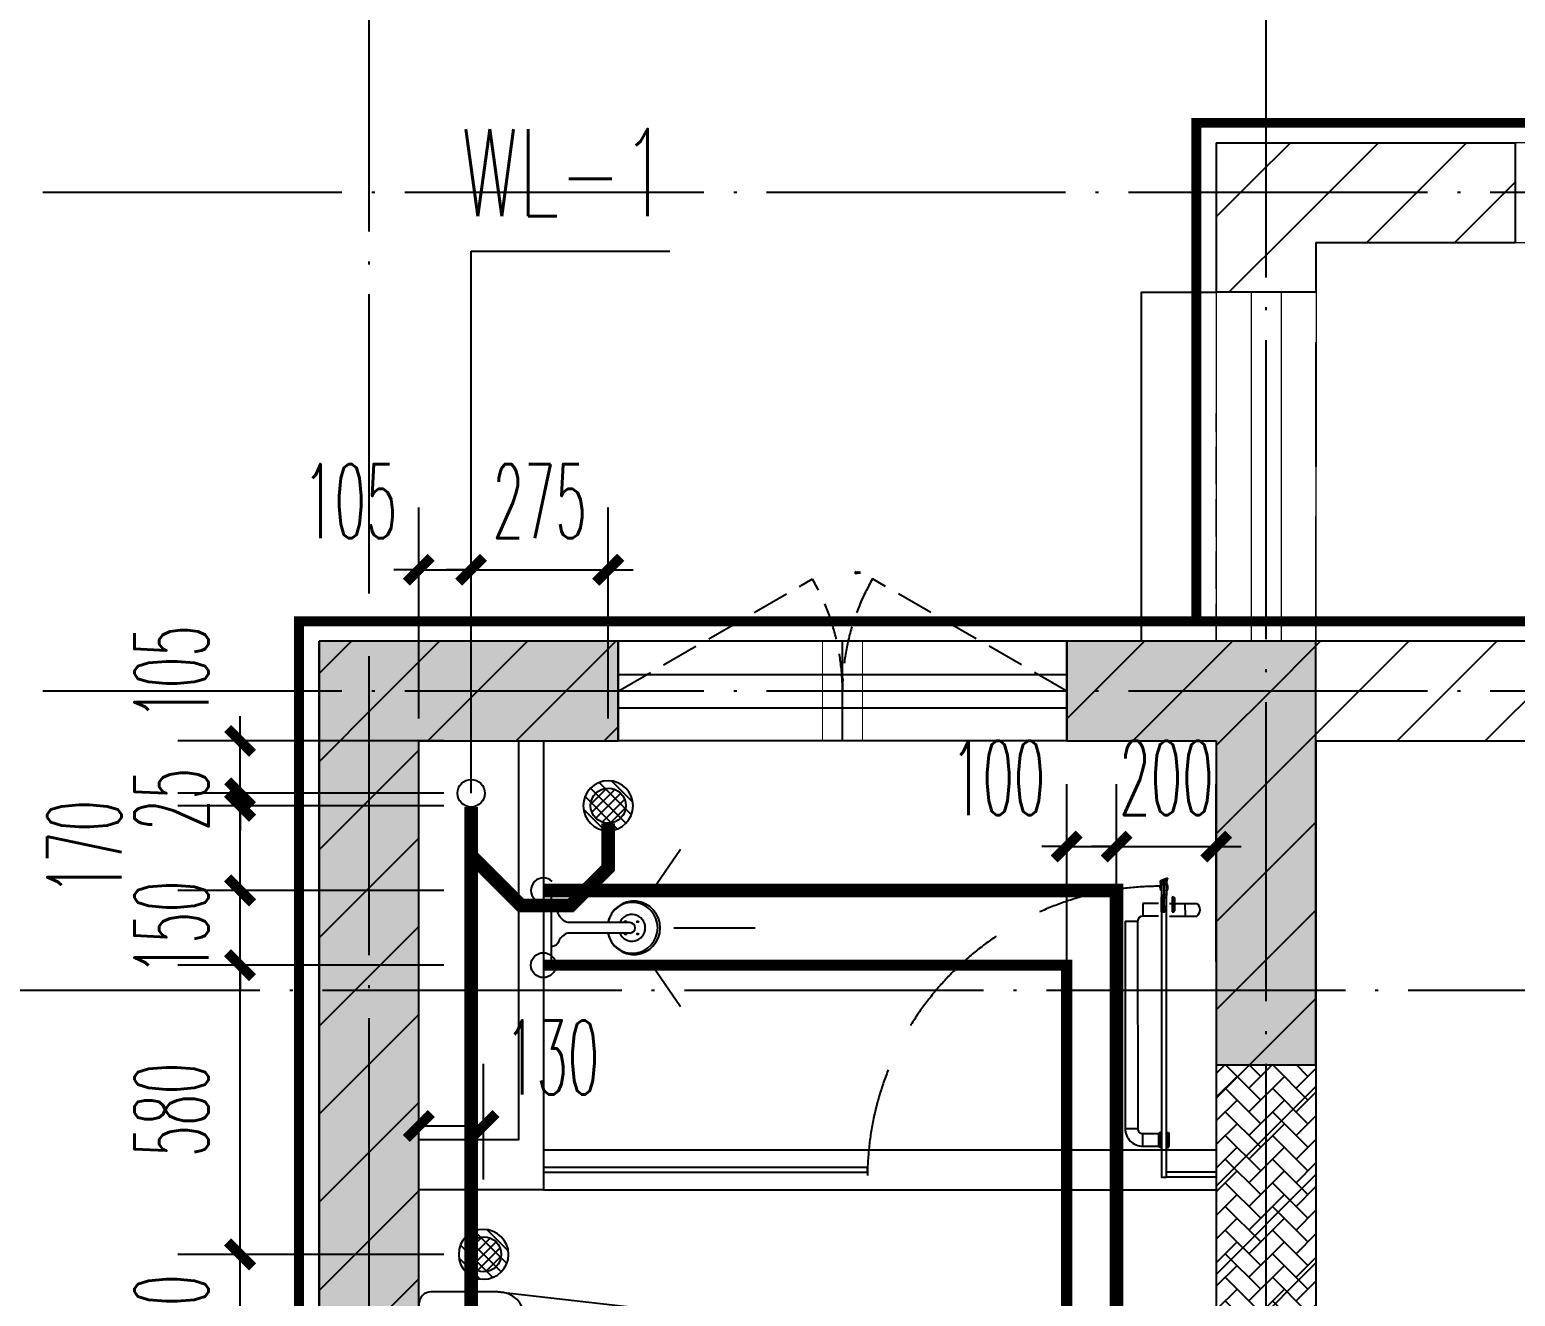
# Model space of a CAD drawing. Extents: x 27938 to 1507990, y 110129 to 923079.
# Drawn here: x 1200583 to 1203564, y 588710 to 591251 of the extents above; entities that cross this region are included whole.
import ezdxf

# ---------------------------------------------------------------- set-up
doc = ezdxf.new("R2010")
doc.units = 0
doc.header["$LTSCALE"] = 1000
doc.header["$MEASUREMENT"] = 0
doc.linetypes.add('DASH', pattern=[0.35, 0.25, -0.1])
doc.linetypes.add('DOTE', pattern=[2.42, 2, -0.2, 0.02, -0.2])
for name, color, linetype in [('----建筑底图', 8, 'Continuous'), ('COLUMN', 9, 'Continuous'), ('DIM_SYMB', 3, 'Continuous'), ('DIM_污水', 2, 'Continuous'), ('DOTE', 1, 'Continuous'), ('EQUIP_地漏', 7, 'Continuous'), ('IP-bath&kitchen-JOHNSON', 4, 'Continuous'), ('LVTRY', 6, 'Continuous'), ('P-bath&kitchen-JOHNSON', 4, 'Continuous'), ('PIPE-不分区热给水', 5, 'RJ'), ('PIPE-不分区给水', 3, 'J'), ('PIPE-污水', 2, 'W'), ('PUB_HATCH', 8, 'Continuous'), ('VPIPE-不分区热给水', 5, 'Continuous'), ('VPIPE-不分区给水', 3, 'Continuous'), ('VPIPE-污水', 2, 'W'), ('WALL', 9, 'Continuous'), ('WINDOW', 4, 'Continuous'), ('WINDOW_TEXT', 7, 'Continuous'), ('保温', 6, 'Continuous'), ('机电标识类', 1, 'Continuous'), ('看线', 251, 'Continuous')]:
    doc.layers.add(name, color=color, linetype=linetype)
doc.layers.add('S-L主梁线', color=4, linetype='DASH', plot=False)
for name, color, linetype, lineweight in [('平面-栏杆', 135, 'Continuous', 15), ('平面-看线', 45, 'Continuous', 15), ('平面-空调室内机', 176, 'Continuous', 9), ('空调', 76, 'Continuous', 13)]:
    doc.layers.add(name, color=color, linetype=linetype, lineweight=lineweight)
doc.styles.add('_TCH_DIM_T3', font='SIMPLEX.shx', dxfattribs={"width": 0.494118, "bigfont": 'GBCBIG.shx'})
doc.styles.add('_TCH_WINDOW', font='SIMPLEX.shx', dxfattribs={"width": 0.7, "height": 3.5, "bigfont": 'GBCBIG.shx'})
doc.styles.add('_TWT_SERIAL', font='SIMPLEX', dxfattribs={"width": 0.8, "height": 3.5, "bigfont": 'HZTXT'})
doc.styles.get("Standard").update_dxf_attribs({"font": 'gbenor.shx', "bigfont": 'gbcbig.shx'})
doc.linetypes.add('J', pattern='A,3,-0.2,["J",Standard,S=0.25,R=0,X=-0.1,Y=-0.115],-0.2', length=3.4)
doc.linetypes.add('RJ', pattern='A,3,-0.2,["RJ",Standard,S=0.25,R=0,X=-0.1,Y=-0.115],-0.35', length=3.55)
doc.linetypes.add('W', pattern='A,3,-0.2,["W",Standard,S=0.25,R=0,X=-0.1,Y=-0.115],-0.2', length=3.4)
doc.dimstyles.new('_TWT_ARCH&&50', dxfattribs={"dimtxt": 148.75, "dimasz": 50, "dimexe": 125, "dimexo": 150, "dimgap": 63.125, "dimtad": 1, "dimdec": 0, "dimzin": 0, "dimdsep": 46, "dimtxsty": '_TCH_DIM_T3', "dimblk": 'ARCHTICK', "dimcen": 0.09, "dimclrt": 7, "dimazin": 2, "dimtfac": 1, "dimtdec": 0, "dimtix": 1, "dimtmove": 2, "dimatfit": 3, "dimfxl": 100, "dimtolj": 1, "dimtzin": 0, "dimarcsym": 0})
pattern_1 = [(45, (0, 89.76), (-88.3884, 88.3884), [])]

# ---------------------------------------------------------------- blocks, each defined once
blk = doc.blocks.new('rrrrrrrrrrrra')
at = {"color": 0}
for p, q in [((252.6, 483.7), (-87.4, 483.7)), ((-112.4, 458.7), (-112.4, 324.3)), ((277.6, 324.3), (277.6, 458.7)), ((-112.4, 324.3), (-63.7, -103.4)), ((277.6, 324.3), (227.5, -115.6)), ((-59.1, 271.1), (224.3, 271.1)), ((-20.6, 232.4), (-34.2, 153.6)), ((185.8, 232.4), (-20.6, 232.4)), ((185.8, 232.4), (199.4, 153.6)), ((191.3, 200.5), (-26.1, 200.5))]:
    blk.add_line(p, q, dxfattribs=at)
for centre, radius, start, end in [((-87.4, 458.7), 25, 90, 180), ((252.6, 458.7), 25, 0, 90), ((-59.1, 324.3), 53.3, 180, 270), ((224.3, 324.3), 53.3, 270, 0), ((-322.6, 209.8), 293.8, 333.5369, 351.4828), ((487.8, 209.8), 293.8, 188.5172, 206.4631), ((149, -3.2), 224.1, 158.5202, 180), ((16.2, -3.2), 224.1, 0, 21.4798), ((83.8, -63.6), 152.8, 195.0773, 340.1181)]:
    blk.add_arc(centre, radius, start, end, dxfattribs=at)
blk = doc.blocks.new('A$C1E0F638F')
at = {"color": 0}
for points in [[(499.7, 435.1), (499.7, 85.1), (0, 85.1), (0, 435.1)], [(269.9, 30), (229.9, 30), (229.9, 195), (269.9, 195)], [(119.9, 0), (179.9, 0), (179.9, 60), (119.9, 60)], [(379.9, 0), (319.9, 0), (319.9, 60), (379.9, 60)], [(146.9, 55), (152.9, 55), (152.9, 5), (146.9, 5)], [(229.9, 30), (269.9, 30), (269.9, 10), (229.9, 10)], [(352.9, 55), (346.9, 55), (346.9, 5), (352.9, 5)]]:
    blk.add_lwpolyline(points, close=True, dxfattribs=at)
blk.add_lwpolyline([(269.9, 60), (279.9, 60), (279.9, 0), (219.9, 0), (219.9, 60), (229.9, 60)], dxfattribs=at)
blk.add_circle((249.9, 236.3), 26, dxfattribs=at)
blk = doc.blocks.new('$lvtry$00000171')
at = {"color": 0}
for p, q in [((-74.2, 10.6), (-10.6, 74.2)), ((-69.8, -27.4), (27.4, 69.8)), ((-53, -53), (53, 53)), ((-27.4, -69.8), (69.8, 27.4)), ((10.6, -74.2), (74.2, -10.6))]:
    blk.add_line(p, q, dxfattribs=at)
blk.add_circle((0, 0), 75, dxfattribs=at)
blk.add_point((0, 0), dxfattribs=at)
blk = doc.blocks.new('135')
blk.add_hatch(color=0).paths.add_polyline_path([(4.8, 1.8), (3.6, -1), (-4.7, 2.5), (-3.5, 5.3)])
at = {"color": 0}
for p, q in [((-5, 10.9), (-5, 30.5)), ((0, 0), (0, 39.1)), ((5, 10.9), (5, 32.3)), ((-6.3, 2.6), (5.4, -2.3)), ((-5.7, 2.9), (-5.2, 2.7)), ((-5.6, 18.9), (-3.4, 19.4)), ((-3.4, 19.4), (-5.5, 19.4)), ((5.2, 10.9), (-5.3, 10.9)), ((5.2, 9.7), (-5.2, 9.7)), ((-5.2, 2.7), (-3.8, 5.9)), ((-3.8, 5.9), (5.4, 2.1)), ((5.6, 18.9), (3.4, 19.3)), ((3.4, 19.3), (5.6, 19.3)), ((4.1, -1.2), (5.4, 2.1)), ((4.1, -1.2), (5.7, -1.8))]:
    blk.add_line(p, q, dxfattribs=at)
for centre, radius, start, end in [((6.2, 15.8), 13.5, 151.0147, 204.8403), ((13.5, 4.2), 20.5, 163.0924, 182.0012), ((-6, 3.6), 1, 184.2275, 248.4661), ((8.6, 15.5), 14.6, 166.278, 198.0953), ((13.5, 4.2), 19.5, 163.7443, 182.5269), ((-5.5, 3.3), 0.5, 181.9385, 247.2597), ((-5.2, 22.1), 0.5, 335.7643, 151.0147), ((3.8, 18.1), 9.42, 155.7643, 171.9773), ((5.2, 22.3), 0.5, 29.8425, 204.574), ((-5.9, 17.2), 11.7, 10.475, 24.574), ((29.1, 6.7), 24, 172.9439, 199.2318), ((-6.3, 15.4), 12.4, 338.6449, 16.0476), ((-6, 15.8), 13.4, 334.9111, 29.8425), ((26.4, 6.3), 20.6, 169.1454, 199.9526), ((5.9, -1.2), 1.17, 247.4597, 19.9526), ((5.9, -1.4), 0.5, 247.4597, 19.2318)]:
    blk.add_arc(centre, radius, start, end, dxfattribs=at)
blk.add_open_spline([(-5, 30.5), (-4.1, 31.3), (-2.3, 33), (0.9, 29.2), (3.5, 31.1), (5, 32.3)], degree=3, knots=[0, 0, 0, 0, 3.066329, 6.218313, 11.124135, 11.124135, 11.124135, 11.124135], dxfattribs=at)
blk = doc.blocks.new('SDFAWERAWER')
at = {"layer": 'LVTRY', "color": 0}
for p, q in [((593987.8, -1242190.5), (593978.2, -1242214)), ((594017.1, -1242202.5), (593987.8, -1242190.5)), ((594015.8, -1242220.4), (594027.2, -1242192.7)), ((594025.7, -1242203.9), (594018.5, -1242221.5)), ((594022.6, -1242211.4), (594029.8, -1242193.8)), ((594025.4, -1242210.8), (594031.1, -1242196.8)), ((594027.2, -1242192.7), (594033, -1242195.1)), ((594029.8, -1242193.8), (594031.1, -1242196.8)), ((594032.2, -1242197.2), (594033, -1242195.1)), ((594033, -1242195.1), (594034, -1242197.4)), ((594033.8, -1242197.9), (594034, -1242197.4)), ((594047.3, -1242200.9), (594035.9, -1242228.7)), ((594041.6, -1242228.5), (594051.2, -1242205)), ((594049.9, -1242202), (594043.3, -1242218.2)), ((594047.3, -1242200.9), (594049.9, -1242202)), ((594049.9, -1242202), (594051.2, -1242205)), ((593941.2, -1242210.1), (593783.7, -1242594.8)), ((593964.6, -1242219.7), (593807.2, -1242604.4)), ((593941.2, -1242210.1), (593964.6, -1242219.7)), ((594007.5, -1242226), (593978.2, -1242214)), ((594015.8, -1242220.4), (594021.7, -1242222.8)), ((594018.5, -1242221.5), (594021.5, -1242220.3)), ((594025.4, -1242210.8), (594021.5, -1242220.3)), ((594022.6, -1242220.7), (594021.7, -1242222.8)), ((594021.7, -1242222.8), (594023.9, -1242221.9)), ((594024.2, -1242221.4), (594023.9, -1242221.9)), ((594027.7, -1242234.3), (594078.4, -1242255)), ((594035.9, -1242228.7), (594038.6, -1242229.7)), ((594037.3, -1242210.8), (594088, -1242231.6)), ((594038.6, -1242229.7), (594045.2, -1242213.6)), ((594038.6, -1242229.7), (594041.6, -1242228.5)), ((594057.1, -1242246.3), (594066.7, -1242222.8)), ((593783.7, -1242594.8), (593807.2, -1242604.4)), ((593803.2, -1242641.3), (593812.8, -1242617.9)), ((593812.8, -1242617.9), (593842.2, -1242629.9)), ((593803.2, -1242641.3), (593832.6, -1242653.3)), ((593842.2, -1242629.9), (593832.6, -1242653.3)), ((593833.8, -1242656.3), (593832.6, -1242653.3)), ((593845.2, -1242628.6), (593833.8, -1242656.3)), ((593847.8, -1242629.7), (593836.5, -1242657.4)), ((593845.2, -1242628.6), (593842.2, -1242629.9)), ((593847.8, -1242629.7), (593845.2, -1242628.6)), ((593847.1, -1242661.8), (593858.5, -1242634.1)), ((593849.8, -1242662.9), (593861.2, -1242635.2)), ((593852.1, -1242661.9), (593862.1, -1242637.4)), ((593858.5, -1242634.1), (593861.2, -1242635.2)), ((593861.2, -1242635.2), (593862.1, -1242637.4)), ((593836.5, -1242657.4), (593833.8, -1242656.3)), ((593847.1, -1242661.8), (593849.8, -1242662.9))]:
    blk.add_line(p, q, dxfattribs=at)
blk.add_lwpolyline([(593823.5, -1242717), (594045.8, -1242173.9), (594036.5, -1242170.2), (593814.2, -1242713.2)], close=True, dxfattribs=at)
blk.add_arc((594075.3, -1242240), 15.3, 281.7932, 33.7019, dxfattribs=at)
for centre, major_axis, start_param, end_param in [((593974.2, -1242223.6), (3.93, 9.6), 0, 1.570796), ((593816.8, -1242608.3), (13.5, 33.1), 1.570796, 3.141593), ((593816.8, -1242608.3), (3.93, 9.6), 1.570796, 3.141593)]:
    blk.add_ellipse(centre, major_axis=major_axis, ratio=1, start_param=start_param, end_param=end_param, dxfattribs=at)
at = {"layer": 'P-bath&kitchen-JOHNSON', "color": 0, "linetype": 'DASH'}
blk.add_arc((593809.8, -1242714), 586.2, 67.5369, 157.1325, dxfattribs=at)
at = {"layer": 'LVTRY', "color": 8, "xscale": -1, "rotation": 157.7329157530927}
blk.add_blockref('135', (594045.3, -1242161.9), dxfattribs=at)
blk = doc.blocks.new('A$C5DCB2F21')
at = {"layer": 'IP-bath&kitchen-JOHNSON', "color": 0}
for p, q in [((-68.3, -213.2), (-157.7, -275)), ((68.2, -213.2), (157.6, -275)), ((-0.1, -261.4), (-0.1, -424.7))]:
    blk.add_line(p, q, dxfattribs=at)
for centre, major_axis, ratio, start_param, end_param in [((0, -178.8), (-51, 0), 0.990052, -1.36297, 4.504563), ((0, -177.8), (-26.8, 0), 0.994812, -1.167677, 4.309269)]:
    blk.add_ellipse(centre, major_axis=major_axis, ratio=ratio, start_param=start_param, end_param=end_param, dxfattribs=at)
at = {"layer": 'LVTRY', "color": 0}
for p, q in [((73.6, 0), (-73.6, 0)), ((-10.5, -173.5), (-10.5, -49.3)), ((10.6, -173.5), (10.6, -49.3))]:
    blk.add_line(p, q, dxfattribs=at)
blk.add_lwpolyline([(73.6, 0), (73.6, -15.8), (-73.6, -15.8), (-73.6, 0)], dxfattribs=at)
for points in [[(-26.3, -30.7, -0.364142), (-37.8, -15.8, -0.020495)], [(26.3, -30.7, 0.364142), (37.8, -15.8, 0.020495)], [(-10.5, -49.4, 0.214893), (-26.3, -30.7, 7.649644)], [(10.6, -49.3, -0.21439), (26.3, -30.7, -7.649644)]]:
    blk.add_lwpolyline(points, format="xyb", dxfattribs=at)
blk.add_arc((0, -173.5), 10.5, 180, 0, dxfattribs=at)
for centre, major_axis, ratio, start_param, end_param in [((0, -181.3), (53.6, 0), 0.987577, 1.76809, 7.656688), ((-12.4, -164.7), (0, 1.43), 0.85, -1.570796, 4.712389), ((12.5, -164.7), (0, 1.43), 0.85, 4.712389, 10.995574), ((-12.4, -189.2), (0, 1.43), 0.85, 4.712389, 10.995574), ((12.5, -189.2), (0, 1.43), 0.85, 4.712389, 10.995574)]:
    blk.add_ellipse(centre, major_axis=major_axis, ratio=ratio, start_param=start_param, end_param=end_param, dxfattribs=at)
blk = doc.blocks.new('GDGDRGDGRD')
at = {"layer": 'IP-bath&kitchen-JOHNSON', "color": 0}
for p, q in [((490532.6, 524228.1), (491882.6, 524228.1)), ((490532.6, 524193.1), (491182.6, 524193.1)), ((491182.6, 524183.1), (491182.6, 524193.1)), ((490532.6, 524183.1), (491182.6, 524183.1)), ((491882.6, 524183.1), (491782.6, 524183.1)), ((491782.6, 524173.1), (491782.6, 524183.1)), ((491882.6, 524173.1), (491782.6, 524173.1)), ((490532.6, 524148.1), (491882.6, 524148.1))]:
    blk.add_line(p, q, dxfattribs=at)
for points in [[(490532.6, 525048.5), (490532.6, 524148.1), (490282.6, 524148.1)], [(490482.6, 525048.5), (490482.6, 524248.1), (490282.6, 524248.1)]]:
    blk.add_lwpolyline(points, dxfattribs=at)
at = {"layer": 'LVTRY', "color": 0}
blk.add_lwpolyline([(490882.6, 522448.5), (490282.6, 522448.5), (490282.6, 523348.5), (490882.6, 523348.5)], close=True, dxfattribs=at)
at = {"layer": 'IP-bath&kitchen-JOHNSON', "color": 8}
for name, p, rotation in [('A$C5DCB2F21', (490532.6, 524673.5), 90.008488524447), ('SDFAWERAWER', (-528535.9, 1449333.6), 22.25976934310711)]:
    blk.add_blockref(name, p, dxfattribs=dict(at, rotation=rotation))
at = {"layer": 'LVTRY', "color": 8, "xscale": -0.6666666667107826, "yscale": 0.6666666667107826}
for p in [(490662.6, 524918.5), (490412.6, 524018.5)]:
    blk.add_blockref('$lvtry$00000171', p, dxfattribs=at)
at = {"layer": 'LVTRY', "color": 8, "extrusion": (0, 0, -1), "xscale": -1, "zscale": -1, "rotation": 270}
blk.add_blockref('rrrrrrrrrrrra', (-490766.3, 523665.7), dxfattribs=at)
at = {"layer": 'LVTRY', "color": 8, "xscale": -1, "rotation": 270}
blk.add_blockref('A$C1E0F638F', (490347.5, 522648.8), dxfattribs=at)
blk = doc.blocks.new('GFDGFSDFGD')
at = {"layer": 'PUB_HATCH'}
for points in [[(421116.7, 373023.7), (420516.6, 373023.7), (420516.6, 370023.7), (421416.6, 370023.7), (421416.6, 370223.7), (420716.6, 370223.7), (420716.6, 372823.7), (421116.7, 372823.7)], [(422016.7, 373023.7), (422016.7, 372823.7), (422316.6, 372823.7), (422316.6, 372173.7), (422516.6, 372173.7), (422516.6, 373023.7)]]:
    blk.add_hatch(color=0, dxfattribs=at).paths.add_polyline_path(points)
at = {"layer": 'COLUMN', "color": 0}
for p, q in [((421116.7, 373023.7), (420516.6, 373023.7)), ((420516.6, 373023.7), (420516.6, 370023.7)), ((421116.7, 372823.7), (421116.7, 373023.7)), ((422016.7, 373023.7), (422016.7, 372823.7)), ((422516.6, 373023.7), (422016.7, 373023.7)), ((422516.6, 372173.7), (422516.6, 373023.7)), ((420716.6, 370223.7), (420716.6, 372823.7)), ((420716.6, 372823.7), (421116.7, 372823.7)), ((422016.7, 372823.7), (422316.6, 372823.7)), ((422316.6, 372823.7), (422316.6, 372173.7)), ((422316.6, 372173.7), (422516.6, 372173.7))]:
    blk.add_line(p, q, dxfattribs=at)
blk = doc.blocks.new('dongkong')
blk.add_wipeout([(-603756, 210771), (-603756, 210570.8), (-603836, 210570.8), (-603836, 210771)])
at = {"layer": '机电标识类', "color": 250, "linetype": 'DASH', "ltscale": 400}
for p, q in [((-603796, 210771), (-603796, 210570.8)), ((-603896, 210670.7), (-603696, 210670.7))]:
    blk.add_line(p, q, dxfattribs=at)
at = {"layer": '空调', "color": 6, "linetype": 'DASH', "const_width": 2}
blk.add_lwpolyline([(-603756, 210771), (-603756, 210570.8), (-603836, 210570.8), (-603836, 210771)], close=True, dxfattribs=at)
blk = doc.blocks.new('$WINLIB2D$00000001')
at = {"color": 0}
for points in [[(-0.5, 0.5), (-0.5, -0.5)], [(-0.5, 0.5), (0.5, 0.5)], [(0.5, -0.5), (0.5, 0.5)], [(0.5, 0.1667), (-0.5, 0.1667)], [(0.5, -0.1667), (-0.5, -0.1667)], [(-0.5, -0.5), (0.5, -0.5)]]:
    blk.add_lwpolyline(points, dxfattribs=at)
blk = doc.blocks.new('A$C149A4CC3')
at = {"layer": 'PUB_HATCH'}
h = blk.add_hatch(dxfattribs=at)
h.set_pattern_fill('普通砖', color=256, scale=50, style=0)
h.set_pattern_definition(pattern_1)
h.paths.add_polyline_path([(-23100, -15710.1), (-23300, -15510.1), (-23300, -15810.1), (-23100, -15810.1)])
h = blk.add_hatch(dxfattribs=at)
h.set_pattern_fill('普通砖', color=256, scale=50, style=0)
h.set_pattern_definition(pattern_1)
h.paths.add_polyline_path([(-23300, -15510.1), (-23100, -15710.1), (-22700, -15710.1), (-22700, -15510.1)])
h = blk.add_hatch(dxfattribs=at)
h.set_pattern_fill('普通砖', color=256, scale=50, style=0)
h.set_pattern_definition(pattern_1)
h.paths.add_polyline_path([(-24900, -16710.1), (-24499.9, -16710.1), (-24499.9, -16510.1), (-25100, -16510.1)])
h = blk.add_hatch(dxfattribs=at)
h.set_pattern_fill('普通砖', color=256, scale=50, style=0)
h.set_pattern_definition(pattern_1)
h.paths.add_polyline_path([(-24966.7, -19410.1), (-24900, -19310.1), (-24900, -16710.1), (-25100, -16510.1), (-25100, -19410.1)])
h = blk.add_hatch(dxfattribs=at)
h.set_pattern_fill('普通砖', color=256, scale=50, style=0)
h.set_pattern_definition(pattern_1)
h.paths.add_polyline_path([(-23200, -16510.1), (-23599.9, -16510.1), (-23599.9, -16710.1), (-23300, -16710.1), (-23200, -16643.4)])
h = blk.add_hatch(dxfattribs=at)
h.set_pattern_fill('普通砖', color=256, scale=50, style=0)
h.set_pattern_definition(pattern_1)
h.paths.add_polyline_path([(-23100, -16710.1), (-22500, -16710.1), (-22500, -16510.1), (-23200, -16510.1), (-23200, -16643.4)])
h = blk.add_hatch(dxfattribs=at)
h.set_pattern_fill('普通砖', color=256, scale=50, style=0)
h.set_pattern_definition(pattern_1)
h.paths.add_polyline_path([(-23200, -16643.4), (-23300, -16710.1), (-23300, -19310.1), (-23200, -19410.1), (-23100, -19410.1), (-23100, -16710.1)])
at = {"layer": '保温', "linetype": 'ByBlock', "ltscale": 10}
h = blk.add_hatch(dxfattribs=at)
h.set_pattern_fill('AR-HBONE', color=8, scale=55)
h.set_pattern_definition([(45, (-445616.58, -389533.81), (0, 47.4157523), [100.584, -33.528]), (135, (-445592.87, -389510.1), (3e-15, 47.4157523), [100.584, -33.528])])
h.paths.add_polyline_path([(-23099.9, -19510.1), (-23099.9, -17360.1), (-23299.9, -17360.1), (-23299.9, -19510.1)])
at = {"color": 8, "linetype": 'DASH', "ltscale": 0.8, "const_width": 20}
for points in [[(-20160, -15470.1), (-23340, -15470.1), (-23340, -16470.1), (-25140, -16470.1), (-25140, -24650.1), (-22160, -24650.1), (-22160, -24050.1), (-15840, -24050.1)], [(-23340, -16470.1), (-20160, -16470.1)]]:
    blk.add_lwpolyline(points, dxfattribs=at)
at = {"layer": 'DOTE', "color": 169, "linetype": 'DOTE', "ltscale": 0.3}
for p, q in [((-25000, -11458), (-25000, -26899.5)), ((-23200, -19410.1), (-23200, -11458)), ((25039.9, -15610.1), (-25818.8, -15610.1)), ((25039.9, -16610.1), (-25818.8, -16610.1)), ((-25818.8, -17209.8), (25039.9, -17209.8))]:
    blk.add_line(p, q, dxfattribs=at)
at = {"layer": 'WALL', "color": 8}
for p, q in [((-23300, -15510.1), (-23300, -15810.1)), ((-23300, -15510.1), (-22700, -15510.1)), ((-22700, -15510.1), (-22700, -15710.1)), ((-23100, -15710.1), (-23100, -15810.1)), ((-23100, -15710.1), (-22700, -15710.1)), ((-23100, -15810.1), (-23300, -15810.1)), ((-24499.9, -16510.1), (-25100, -16510.1)), ((-25100, -19410.1), (-25100, -16510.1)), ((-24499.9, -16710.1), (-24499.9, -16510.1)), ((-23200, -16510.1), (-23599.9, -16510.1)), ((-23599.9, -16510.1), (-23599.9, -16710.1)), ((-22500, -16510.1), (-23200, -16510.1)), ((-24900, -16710.1), (-24499.9, -16710.1)), ((-24900, -19310.1), (-24900, -16710.1)), ((-23599.9, -16710.1), (-23300, -16710.1)), ((-23300, -16710.1), (-23300, -19310.1)), ((-23100, -16710.1), (-22500, -16710.1)), ((-23100, -16710.1), (-23100, -19410.1))]:
    blk.add_line(p, q, dxfattribs=at)
at = {"layer": '平面-栏杆', "color": 8}
for points in [[(-23229.7, -15810.1), (-23230, -16510.1)], [(-23169.7, -15810.1), (-23170, -16510.1)]]:
    blk.add_lwpolyline(points, dxfattribs=at)
at = {"layer": '平面-看线', "color": 8, "linetype": 'DASH', "ltscale": 0.3}
blk.add_line((-23300, -16510.1), (-23299.7, -15810.1), dxfattribs=at)
at = {"layer": '平面-看线', "color": 8}
for points in [[(-22700, -15710.1), (-20800, -15710.1)], [(-23099.7, -15810.1), (-23100, -16510.1)]]:
    blk.add_lwpolyline(points, dxfattribs=at)
at = {"layer": '看线', "color": 8, "ltscale": 0.5}
blk.add_lwpolyline([(-23449.7, -16510.1), (-23449.7, -15810.1), (-23299.7, -15810.1)], dxfattribs=at)
at = {"color": 8}
for name, p in [('GFDGFSDFGD', (-445616.6, -389533.8)), ('GDGDRGDGRD', (-515182.5, -541758.5))]:
    blk.add_blockref(name, p, dxfattribs=at)
at = {"layer": '平面-空调室内机', "color": 8, "ltscale": 0.3, "xscale": -1, "rotation": 180}
blk.add_blockref('dongkong', (579746, 194060.9), dxfattribs=at)
at = {"layer": 'WINDOW', "color": 8, "linetype": 'DASH', "ltscale": 0.3}
for points in [[(-24499.9, -16610.1), (-24110.2, -16385.2, -0.131605), (-24049.9, -16610.1)], [(-23599.9, -16610.1), (-23989.7, -16385.2, 0.131605), (-24049.9, -16610.1)]]:
    blk.add_lwpolyline(points, format="xyb", dxfattribs=at)
at = {"layer": 'WINDOW', "color": 8}
ref = blk.add_blockref('$WINLIB2D$00000001', (-24049.9, -16610.1), dxfattribs=dict(at, xscale=-900, yscale=-200, zscale=-900, rotation=359.9999999964871))
ref.add_attrib('A', 'C0914', (-24025.3, -16374.7), dxfattribs={"layer": 'WINDOW_TEXT', "color": 8, "ltscale": 0.5, "height": 4.25, "style": '_TCH_WINDOW', "width": 0.494118})
blk = doc.blocks.new('A$C63B2058D')
at = {"layer": 'S-L主梁线', "color": 0, "linetype": 'ByBlock', "lineweight": 18}
for p, q in [((-9650, 5300), (-9650, 4300)), ((-6650, 5300), (-9650, 5300)), ((-9949.9, 4300), (-10850, 4300)), ((-9650, 3450), (-9650, 1500))]:
    blk.add_line(p, q, dxfattribs=at)
at = {"layer": 'S-L主梁线', "color": 0, "linetype": 'DASH', "lineweight": 18}
for p, q in [((-9450, 5100), (-6750, 5100)), ((-9450, 4300), (-9450, 5100)), ((-10850, 4100), (-9949.9, 4100)), ((-9450, 1500), (-9450, 3450))]:
    blk.add_line(p, q, dxfattribs=at)
blk = doc.blocks.new('_ArchTick')
at = {"color": 0, "linetype": 'ByBlock', "const_width": 0.4}
blk.add_lwpolyline([(-0.5, -0.5), (0.5, 0.5)], dxfattribs=at)
blk = doc.blocks.new('*D645')
at = {"layer": 'Defpoints', "color": 0}
for p in [(1202763.6, 589612.2), (1202663.6, 589231.7), (1202763.6, 589231.7)]:
    blk.add_point(p, dxfattribs=at)
at = {"layer": 'DIM_SYMB', "color": 0, "lineweight": -2}
for p, q in [((1202663.6, 589381.7), (1202663.6, 589737.2)), ((1202763.6, 589381.7), (1202763.6, 589737.2)), ((1202663.6, 589612.2), (1202613.6, 589612.2)), ((1202663.6, 589612.2), (1202763.6, 589612.2)), ((1202763.6, 589612.2), (1202813.6, 589612.2))]:
    blk.add_line(p, q, dxfattribs=at)
at = {"layer": 'DIM_SYMB', "color": 0, "lineweight": -2, "xscale": 50, "yscale": 50, "zscale": 50}
blk.add_blockref('_ArchTick', (1202663.6, 589612.2), dxfattribs=at)
at = {"layer": 'DIM_SYMB', "color": 0, "lineweight": -2, "xscale": 50, "yscale": 50, "zscale": 50, "rotation": 180}
blk.add_blockref('_ArchTick', (1202763.6, 589612.2), dxfattribs=at)
at = {"layer": 'DIM_SYMB', "color": 7, "insert": (1202526.1, 589749.7), "char_height": 148.75, "attachment_point": 5, "style": '_TCH_DIM_T3'}
blk.add_mtext('\\A1;100', dxfattribs=at)
blk = doc.blocks.new('*D646')
at = {"layer": 'Defpoints', "color": 0}
for p in [(1202963.6, 589612.2), (1202763.6, 589231.7), (1202963.6, 589231.7)]:
    blk.add_point(p, dxfattribs=at)
at = {"layer": 'DIM_SYMB', "color": 0, "lineweight": -2}
for p, q in [((1202763.6, 589381.7), (1202763.6, 589737.2)), ((1202963.6, 589381.7), (1202963.6, 589737.2)), ((1202763.6, 589612.2), (1202713.6, 589612.2)), ((1202763.6, 589612.2), (1202963.6, 589612.2)), ((1202963.6, 589612.2), (1203013.6, 589612.2))]:
    blk.add_line(p, q, dxfattribs=at)
at = {"layer": 'DIM_SYMB', "color": 0, "lineweight": -2, "xscale": 50, "yscale": 50, "zscale": 50}
blk.add_blockref('_ArchTick', (1202763.6, 589612.2), dxfattribs=at)
at = {"layer": 'DIM_SYMB', "color": 0, "lineweight": -2, "xscale": 50, "yscale": 50, "zscale": 50, "rotation": 180}
blk.add_blockref('_ArchTick', (1202963.6, 589612.2), dxfattribs=at)
at = {"layer": 'DIM_SYMB', "color": 7, "insert": (1202863.6, 589749.7), "char_height": 148.75, "attachment_point": 5, "style": '_TCH_DIM_T3'}
blk.add_mtext('\\A1;200', dxfattribs=at)
blk = doc.blocks.new('*D683')
at = {"layer": 'Defpoints', "color": 0}
for p in [(1201005.1, 589824), (1201563.7, 589824), (1201563.7, 589719)]:
    blk.add_point(p, dxfattribs=at)
at = {"layer": 'DIM_SYMB', "color": 0, "lineweight": -2}
for p, q in [((1201005.1, 589824), (1201005.1, 589874)), ((1201413.7, 589824), (1200880.1, 589824)), ((1201005.1, 589719), (1201005.1, 589824)), ((1201413.7, 589719), (1200880.1, 589719)), ((1201005.1, 589719), (1201005.1, 589669))]:
    blk.add_line(p, q, dxfattribs=at)
at = {"layer": 'DIM_SYMB', "color": 0, "lineweight": -2, "xscale": 50, "yscale": 50, "zscale": 50}
for p, rotation in [((1201005.1, 589824), 270), ((1201005.1, 589719), 90)]:
    blk.add_blockref('_ArchTick', p, dxfattribs=dict(at, rotation=rotation))
at = {"layer": 'DIM_SYMB', "color": 7, "insert": (1200867.6, 589961.5), "char_height": 148.75, "attachment_point": 5, "rotation": 90, "style": '_TCH_DIM_T3'}
blk.add_mtext('\\A1;105', dxfattribs=at)
blk = doc.blocks.new('*D684')
at = {"layer": 'Defpoints', "color": 0}
for p in [(1201005.1, 589719), (1201563.7, 589719), (1201563.7, 589694)]:
    blk.add_point(p, dxfattribs=at)
at = {"layer": 'DIM_SYMB', "color": 0, "lineweight": -2}
for p, q in [((1201005.1, 589719), (1201005.1, 589769)), ((1201413.7, 589719), (1200880.1, 589719)), ((1201005.1, 589694), (1201005.1, 589719)), ((1201413.7, 589694), (1200880.1, 589694)), ((1201005.1, 589694), (1201005.1, 589644))]:
    blk.add_line(p, q, dxfattribs=at)
at = {"layer": 'DIM_SYMB', "color": 0, "lineweight": -2, "xscale": 50, "yscale": 50, "zscale": 50}
for p, rotation in [((1201005.1, 589719), 270), ((1201005.1, 589694), 90)]:
    blk.add_blockref('_ArchTick', p, dxfattribs=dict(at, rotation=rotation))
at = {"layer": 'DIM_SYMB', "color": 7, "insert": (1200867.6, 589706.5), "char_height": 148.75, "attachment_point": 5, "rotation": 90, "style": '_TCH_DIM_T3'}
blk.add_mtext('\\A1;25', dxfattribs=at)
blk = doc.blocks.new('*D685')
at = {"layer": 'Defpoints', "color": 0}
for p in [(1201005.1, 589694), (1201563.7, 589694), (1201563.7, 589524.2)]:
    blk.add_point(p, dxfattribs=at)
at = {"layer": 'DIM_SYMB', "color": 0, "lineweight": -2}
for p, q in [((1201413.7, 589694), (1200880.1, 589694)), ((1201005.1, 589524.2), (1201005.1, 589694)), ((1201413.7, 589524.2), (1200880.1, 589524.2))]:
    blk.add_line(p, q, dxfattribs=at)
at = {"layer": 'DIM_SYMB', "color": 0, "lineweight": -2, "xscale": 50, "yscale": 50, "zscale": 50}
for p, rotation in [((1201005.1, 589694), 90), ((1201005.1, 589524.2), 270)]:
    blk.add_blockref('_ArchTick', p, dxfattribs=dict(at, rotation=rotation))
at = {"layer": 'DIM_SYMB', "color": 7, "insert": (1200692.6, 589610.6), "char_height": 148.75, "attachment_point": 5, "rotation": 90, "style": '_TCH_DIM_T3'}
blk.add_mtext('\\A1;170', dxfattribs=at)
blk = doc.blocks.new('*D686')
at = {"layer": 'Defpoints', "color": 0}
for p in [(1201005.1, 589524.2), (1201563.7, 589524.2), (1201563.7, 589374.2)]:
    blk.add_point(p, dxfattribs=at)
at = {"layer": 'DIM_SYMB', "color": 0, "lineweight": -2}
for p, q in [((1201005.1, 589524.2), (1201005.1, 589574.2)), ((1201413.7, 589524.2), (1200880.1, 589524.2)), ((1201005.1, 589374.2), (1201005.1, 589524.2)), ((1201413.7, 589374.2), (1200880.1, 589374.2)), ((1201005.1, 589374.2), (1201005.1, 589324.2))]:
    blk.add_line(p, q, dxfattribs=at)
at = {"layer": 'DIM_SYMB', "color": 0, "lineweight": -2, "xscale": 50, "yscale": 50, "zscale": 50}
for p, rotation in [((1201005.1, 589524.2), 270), ((1201005.1, 589374.2), 90)]:
    blk.add_blockref('_ArchTick', p, dxfattribs=dict(at, rotation=rotation))
at = {"layer": 'DIM_SYMB', "color": 7, "insert": (1200867.6, 589449.2), "char_height": 148.75, "attachment_point": 5, "rotation": 90, "style": '_TCH_DIM_T3'}
blk.add_mtext('\\A1;150', dxfattribs=at)
blk = doc.blocks.new('*D687')
at = {"layer": 'Defpoints', "color": 0}
for p in [(1201005.1, 589374.2), (1201563.7, 589374.2), (1201563.7, 588794)]:
    blk.add_point(p, dxfattribs=at)
at = {"layer": 'DIM_SYMB', "color": 0, "lineweight": -2}
for p, q in [((1201413.7, 589374.2), (1200880.1, 589374.2)), ((1201005.1, 588794), (1201005.1, 589374.2)), ((1201413.7, 588794), (1200880.1, 588794))]:
    blk.add_line(p, q, dxfattribs=at)
at = {"layer": 'DIM_SYMB', "color": 0, "lineweight": -2, "xscale": 50, "yscale": 50, "zscale": 50}
for p, rotation in [((1201005.1, 589374.2), 90), ((1201005.1, 588794), 270)]:
    blk.add_blockref('_ArchTick', p, dxfattribs=dict(at, rotation=rotation))
at = {"layer": 'DIM_SYMB', "color": 7, "insert": (1200867.6, 589084.1), "char_height": 148.75, "attachment_point": 5, "rotation": 90, "style": '_TCH_DIM_T3'}
blk.add_mtext('\\A1;580', dxfattribs=at)
blk = doc.blocks.new('*D688')
at = {"layer": 'Defpoints', "color": 0}
for p in [(1201005.1, 588794), (1201563.7, 588794), (1201563.7, 588524)]:
    blk.add_point(p, dxfattribs=at)
at = {"layer": 'DIM_SYMB', "color": 0, "lineweight": -2}
for p, q in [((1201005.1, 588794), (1201005.1, 588844)), ((1201413.7, 588794), (1200880.1, 588794)), ((1201005.1, 588524), (1201005.1, 588794)), ((1201413.7, 588524), (1200880.1, 588524)), ((1201005.1, 588524), (1201005.1, 588474))]:
    blk.add_line(p, q, dxfattribs=at)
at = {"layer": 'DIM_SYMB', "color": 0, "lineweight": -2, "xscale": 50, "yscale": 50, "zscale": 50}
for p, rotation in [((1201005.1, 588794), 270), ((1201005.1, 588524), 90)]:
    blk.add_blockref('_ArchTick', p, dxfattribs=dict(at, rotation=rotation))
at = {"layer": 'DIM_SYMB', "color": 7, "insert": (1200867.6, 588659), "char_height": 148.75, "attachment_point": 5, "rotation": 90, "style": '_TCH_DIM_T3'}
blk.add_mtext('\\A1;270', dxfattribs=at)
blk = doc.blocks.new('*D695')
at = {"layer": 'Defpoints', "color": 0}
for p in [(1201493.7, 589051.6), (1201363.6, 588794), (1201493.7, 588794)]:
    blk.add_point(p, dxfattribs=at)
at = {"layer": 'DIM_SYMB', "color": 0, "lineweight": -2}
for p, q in [((1201363.6, 588944), (1201363.6, 589176.6)), ((1201493.7, 588944), (1201493.7, 589176.6)), ((1201363.6, 589051.6), (1201493.7, 589051.6))]:
    blk.add_line(p, q, dxfattribs=at)
at = {"layer": 'DIM_SYMB', "color": 0, "lineweight": -2, "xscale": 50, "yscale": 50, "zscale": 50, "rotation": 180}
blk.add_blockref('_ArchTick', (1201363.6, 589051.6), dxfattribs=at)
at = {"layer": 'DIM_SYMB', "color": 0, "lineweight": -2, "xscale": 50, "yscale": 50, "zscale": 50}
blk.add_blockref('_ArchTick', (1201493.7, 589051.6), dxfattribs=at)
at = {"layer": 'DIM_SYMB', "color": 7, "insert": (1201631.2, 589189.1), "char_height": 148.75, "attachment_point": 5, "style": '_TCH_DIM_T3'}
blk.add_mtext('\\A1;130', dxfattribs=at)
blk = doc.blocks.new('*D696')
at = {"layer": 'Defpoints', "color": 0}
for p in [(1201743.7, 590167.4), (1201468.7, 589719), (1201743.7, 589719)]:
    blk.add_point(p, dxfattribs=at)
at = {"layer": 'DIM_SYMB', "color": 0, "lineweight": -2}
for p, q in [((1201468.7, 589869), (1201468.7, 590292.4)), ((1201743.7, 589869), (1201743.7, 590292.4)), ((1201468.7, 590167.4), (1201418.7, 590167.4)), ((1201468.7, 590167.4), (1201743.7, 590167.4)), ((1201743.7, 590167.4), (1201793.7, 590167.4))]:
    blk.add_line(p, q, dxfattribs=at)
at = {"layer": 'DIM_SYMB', "color": 0, "lineweight": -2, "xscale": 50, "yscale": 50, "zscale": 50}
blk.add_blockref('_ArchTick', (1201468.7, 590167.4), dxfattribs=at)
at = {"layer": 'DIM_SYMB', "color": 0, "lineweight": -2, "xscale": 50, "yscale": 50, "zscale": 50, "rotation": 180}
blk.add_blockref('_ArchTick', (1201743.7, 590167.4), dxfattribs=at)
at = {"layer": 'DIM_SYMB', "color": 7, "insert": (1201606.2, 590304.9), "char_height": 148.75, "attachment_point": 5, "style": '_TCH_DIM_T3'}
blk.add_mtext('\\A1;275', dxfattribs=at)
blk = doc.blocks.new('*D697')
at = {"layer": 'Defpoints', "color": 0}
for p in [(1201468.7, 590167.4), (1201363.6, 589719), (1201468.7, 589719)]:
    blk.add_point(p, dxfattribs=at)
at = {"layer": 'DIM_SYMB', "color": 0, "lineweight": -2}
for p, q in [((1201363.6, 589869), (1201363.6, 590292.4)), ((1201468.7, 589869), (1201468.7, 590292.4)), ((1201363.6, 590167.4), (1201313.6, 590167.4)), ((1201363.6, 590167.4), (1201468.7, 590167.4)), ((1201468.7, 590167.4), (1201518.7, 590167.4))]:
    blk.add_line(p, q, dxfattribs=at)
at = {"layer": 'DIM_SYMB', "color": 0, "lineweight": -2, "xscale": 50, "yscale": 50, "zscale": 50}
blk.add_blockref('_ArchTick', (1201363.6, 590167.4), dxfattribs=at)
at = {"layer": 'DIM_SYMB', "color": 0, "lineweight": -2, "xscale": 50, "yscale": 50, "zscale": 50, "rotation": 180}
blk.add_blockref('_ArchTick', (1201468.7, 590167.4), dxfattribs=at)
at = {"layer": 'DIM_SYMB', "color": 7, "insert": (1201226.1, 590304.9), "char_height": 148.75, "attachment_point": 5, "style": '_TCH_DIM_T3'}
blk.add_mtext('\\A1;105', dxfattribs=at)
blk = doc.blocks.new('$TwtSys$00000141')
at = {"color": 1}
for p, q in [((-47.1, 3.8), (-5, 45.9)), ((-47.1, 3.8), (-5, 45.9)), ((-43.6, -17.5), (17.5, 43.6)), ((-43.6, -17.5), (17.5, 43.6)), ((-33.2, -33.2), (33.2, 33.2)), ((-33.2, -33.2), (33.2, 33.2)), ((-16.2, -43.5), (43.8, 16.4)), ((-16.2, -43.5), (43.8, 16.4)), ((5.7, -46.1), (46.1, -5.7)), ((5.7, -46.1), (46.1, -5.7))]:
    blk.add_line(p, q, dxfattribs=at)
blk.add_circle((0, 0), 47, dxfattribs=at)
blk.add_circle((0, 0), 47, dxfattribs=at)

msp = doc.modelspace()

# ---------------------------------------------------------------- block references
at = {"layer": '----建筑底图'}
msp.add_blockref('A$C149A4CC3', (1226263.6, 606534.1), dxfattribs=at)

# ---------------------------------------------------------------- next in the draw order: hatches: boundary and pattern name
at = {"layer": 'PIPE-不分区热给水'}
for points in [[(1202663.6, 589374.2), (1202663.6, 589385.4), (1202674.9, 589385.4)], [(1202663.6, 589374.2), (1202674.9, 589374.2), (1202674.9, 589385.4)]]:
    msp.add_hatch(color=256, dxfattribs=at).paths.add_polyline_path(points)
at = {"layer": 'PIPE-不分区给水'}
for points in [[(1202763.6, 589524.2), (1202763.6, 589537.9), (1202777.4, 589537.9)], [(1202763.6, 589524.2), (1202777.4, 589524.2), (1202777.4, 589537.9)]]:
    msp.add_hatch(color=256, dxfattribs=at).paths.add_polyline_path(points)
at = {"layer": 'PIPE-污水'}
for points in [[(1201743.7, 589569), (1201757.5, 589569), (1201757.5, 589563.3)], [(1201743.7, 589569), (1201753.4, 589559.3), (1201757.5, 589563.3)], [(1201568.7, 589494), (1201559, 589484.3), (1201563, 589480.2)], [(1201568.7, 589494), (1201568.7, 589480.2), (1201563, 589480.2)], [(1201668.7, 589494), (1201668.7, 589480.2), (1201674.4, 589480.2)], [(1201668.7, 589494), (1201678.4, 589484.3), (1201674.4, 589480.2)]]:
    msp.add_hatch(color=256, dxfattribs=at).paths.add_polyline_path(points)

# ---------------------------------------------------------------- next in the draw order: linework, layer by layer
at = {"layer": 'DIM_污水'}
for p, q in [((1201468.7, 589719), (1201468.7, 590806.6)), ((1201468.7, 590806.6), (1201867.4, 590806.6))]:
    msp.add_line(p, q, dxfattribs=at)
at = {"layer": 'PIPE-不分区热给水', "ltscale": 0.25, "const_width": 22.5}
for points in [[(1201613.7, 589374.2), (1202663.6, 589374.2)], [(1202663.6, 589374.2), (1202663.6, 587599)]]:
    msp.add_lwpolyline(points, dxfattribs=at)
at = {"layer": 'PIPE-不分区给水', "ltscale": 0.25, "const_width": 27.5}
for points in [[(1201613.7, 589524.2), (1202763.6, 589524.2)], [(1202763.6, 588324), (1202763.6, 589524.2)]]:
    msp.add_lwpolyline(points, dxfattribs=at)
at = {"layer": 'PIPE-污水', "ltscale": 0.25, "const_width": 27.5}
for points in [[(1201468.7, 589594), (1201468.7, 589691.5)], [(1201743.7, 589569), (1201743.7, 589658.7)], [(1201568.7, 589494), (1201468.7, 589594)], [(1201468.7, 588819), (1201468.7, 589594)], [(1201743.7, 589569), (1201668.7, 589494)], [(1201568.7, 589494), (1201668.7, 589494)], [(1201468.7, 588819), (1201468.8, 588818.9)], [(1201468.7, 588599), (1201468.7, 588819)]]:
    msp.add_lwpolyline(points, dxfattribs=at)
at = {"layer": 'VPIPE-不分区热给水'}
msp.add_circle((1201613.7, 589374.2), 25, dxfattribs=at)
at = {"layer": 'VPIPE-不分区给水'}
msp.add_arc((1201613.7, 589524.2), 25, 45, 315, dxfattribs=at)
at = {"layer": 'VPIPE-污水'}
msp.add_circle((1201468.7, 589719), 27.5, dxfattribs=at)

# ---------------------------------------------------------------- next in the draw order: block references
at = {"layer": 'EQUIP_地漏', "xscale": 0.75, "yscale": 0.75, "zscale": 0.75}
for p in [(1201743.7, 589694), (1201493.7, 588794)]:
    msp.add_blockref('$TwtSys$00000141', p, dxfattribs=at)
at = {"layer": 'S-L主梁线', "color": 225, "linetype": 'ByBlock', "lineweight": 18}
msp.add_blockref('A$C63B2058D', (1212613.6, 585724), dxfattribs=at)

# ---------------------------------------------------------------- next in the draw order: texts
at = {"layer": 'DIM_污水', "color": 7, "style": '_TWT_SERIAL', "width": 0.64}
msp.add_text('WL-1', height=175, dxfattribs=at).set_placement((1201448.4, 590876.6))

# ---------------------------------------------------------------- next in the draw order: dimensions: what is measured, and where the dimension line sits
at = {"layer": 'DIM_SYMB'}
for base, p1, p2, angle, picture, middle in [((1201468.7, 590167.4), (1201363.6, 589719), (1201468.7, 589719), 0, '*D697', (1201226.1, 590304.9)), ((1201005.1, 589824), (1201563.7, 589719), (1201563.7, 589824), 90, '*D683', (1200867.6, 589961.5)), ((1202763.6, 589612.2), (1202663.6, 589231.7), (1202763.6, 589231.7), 360, '*D645', (1202526.1, 589749.7)), ((1201005.1, 589694), (1201563.7, 589524.2), (1201563.7, 589694), 90, '*D685', (1200692.6, 589610.6)), ((1201493.7, 589051.6), (1201363.6, 588794), (1201493.7, 588794), 0, '*D695', (1201631.2, 589189.1))]:
    dim = msp.add_linear_dim(base=base, p1=p1, p2=p2, angle=angle, dimstyle='_TWT_ARCH&&50', dxfattribs=at)
    dim.commit()
    dim.dimension.update_dxf_attribs({"geometry": picture, "text_midpoint": middle, "dimtype": 129})
for p1, p2, distance, picture, middle in [((1201468.7, 589719), (1201743.7, 589719), 448.4, '*D696', (1201606.2, 590304.9)), ((1202763.6, 589231.7), (1202963.6, 589231.7), 380.5, '*D646', (1202863.6, 589749.7)), ((1201563.7, 589694), (1201563.7, 589719), 558.6, '*D684', (1200867.6, 589706.5)), ((1201563.7, 589374.2), (1201563.7, 589524.2), 558.6, '*D686', (1200867.6, 589449.2)), ((1201563.7, 588794), (1201563.7, 589374.2), 558.6, '*D687', (1200867.6, 589084.1)), ((1201563.7, 588524), (1201563.7, 588794), 558.6, '*D688', (1200867.6, 588659))]:
    dim = msp.add_aligned_dim(p1=p1, p2=p2, distance=distance, dimstyle='_TWT_ARCH&&50', dxfattribs=at)
    dim.commit()
    dim.dimension.update_dxf_attribs({"geometry": picture, "text_midpoint": middle})

doc.saveas('drawing.dxf')
